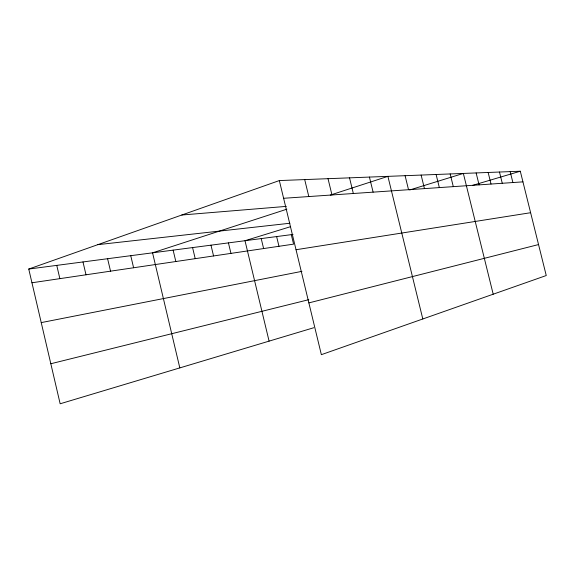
<?xml version="1.0" encoding="UTF-8"?>
<svg xmlns="http://www.w3.org/2000/svg" width="575" height="575" viewBox="0 0 575 575"><rect width="100%" height="100%" fill="white"/><g stroke="black" fill="none" stroke-linecap="round" stroke-linejoin="round"><path stroke-width="0.86" d="M313.756 327.736L60.152 403.779L28.75 269.05L279.335 180.572L520.296 171.221L546.25 275.533L321.36 354.674L279.335 180.572M286.86 209.192L152.555 252.827L179.817 367.892M330.273 195.083L387.902 176.36L422.805 318.974M290.655 226.643L245 240.717L269.086 341.126M409.68 189.973L463.357 173.434L493.199 294.206M472.585 185.38L520.296 171.221M308.861 302.903L538.545 244.562M50.823 363.745L308.789 299.676M41.235 322.604L301.947 271.342M296.024 249.73L530.617 212.714M31.948 282.771L293.581 244.138L291.288 234.65M28.75 269.05L293.034 234.42M97.829 244.662L289.908 223.244M181.786 215.014L286.35 206.382M283.612 198.289L522.941 181.858M510.176 171.616L512.893 182.548M499.481 172.033L502.27 183.274M488.153 172.471L491.021 184.05M476.136 172.938L479.083 184.87M450.168 173.945L453.301 186.638M436.116 174.491L439.343 187.594M421.123 175.073L424.458 188.622M405.095 175.691L408.53 189.714M369.43 177.078L373.11 192.143M349.528 177.847L353.345 193.502M328.016 178.681L331.976 194.968M304.7 179.587L308.811 196.557M276.625 236.569L278.968 246.301M261.215 238.589L263.616 248.565M228.433 242.887L230.949 253.388M210.982 245.173L213.555 255.954M192.575 247.581L195.213 258.664M173.125 250.132L175.835 261.524M130.748 255.681L133.601 267.763M107.604 258.714L110.537 271.17M82.987 261.941L86.006 274.793M56.76 265.377L59.865 278.652"/></g></svg>
